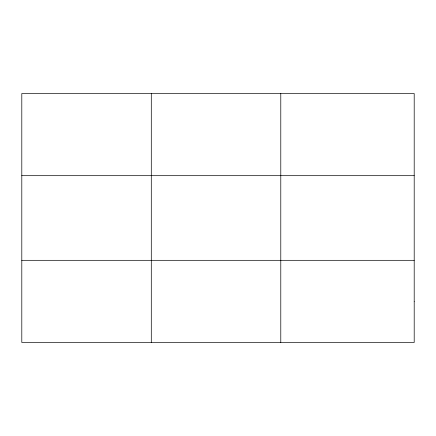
<?xml version="1.0" encoding="UTF-8"?>
<svg xmlns="http://www.w3.org/2000/svg" width="436" height="436" viewBox="0 0 436 436"><rect width="100%" height="100%" fill="white"/><g stroke="black" fill="none" stroke-linecap="round" stroke-linejoin="round"><path stroke-width="0.65" d="M151.292 342.467L151.292 93.533M280.784 342.467L280.784 93.533M21.8 175.681L414.2 175.681M21.8 260.319L414.2 260.319M414.2 301.396L414.2 342.467L21.8 342.467L21.8 93.533L414.2 93.533L414.2 301.396"/></g></svg>
